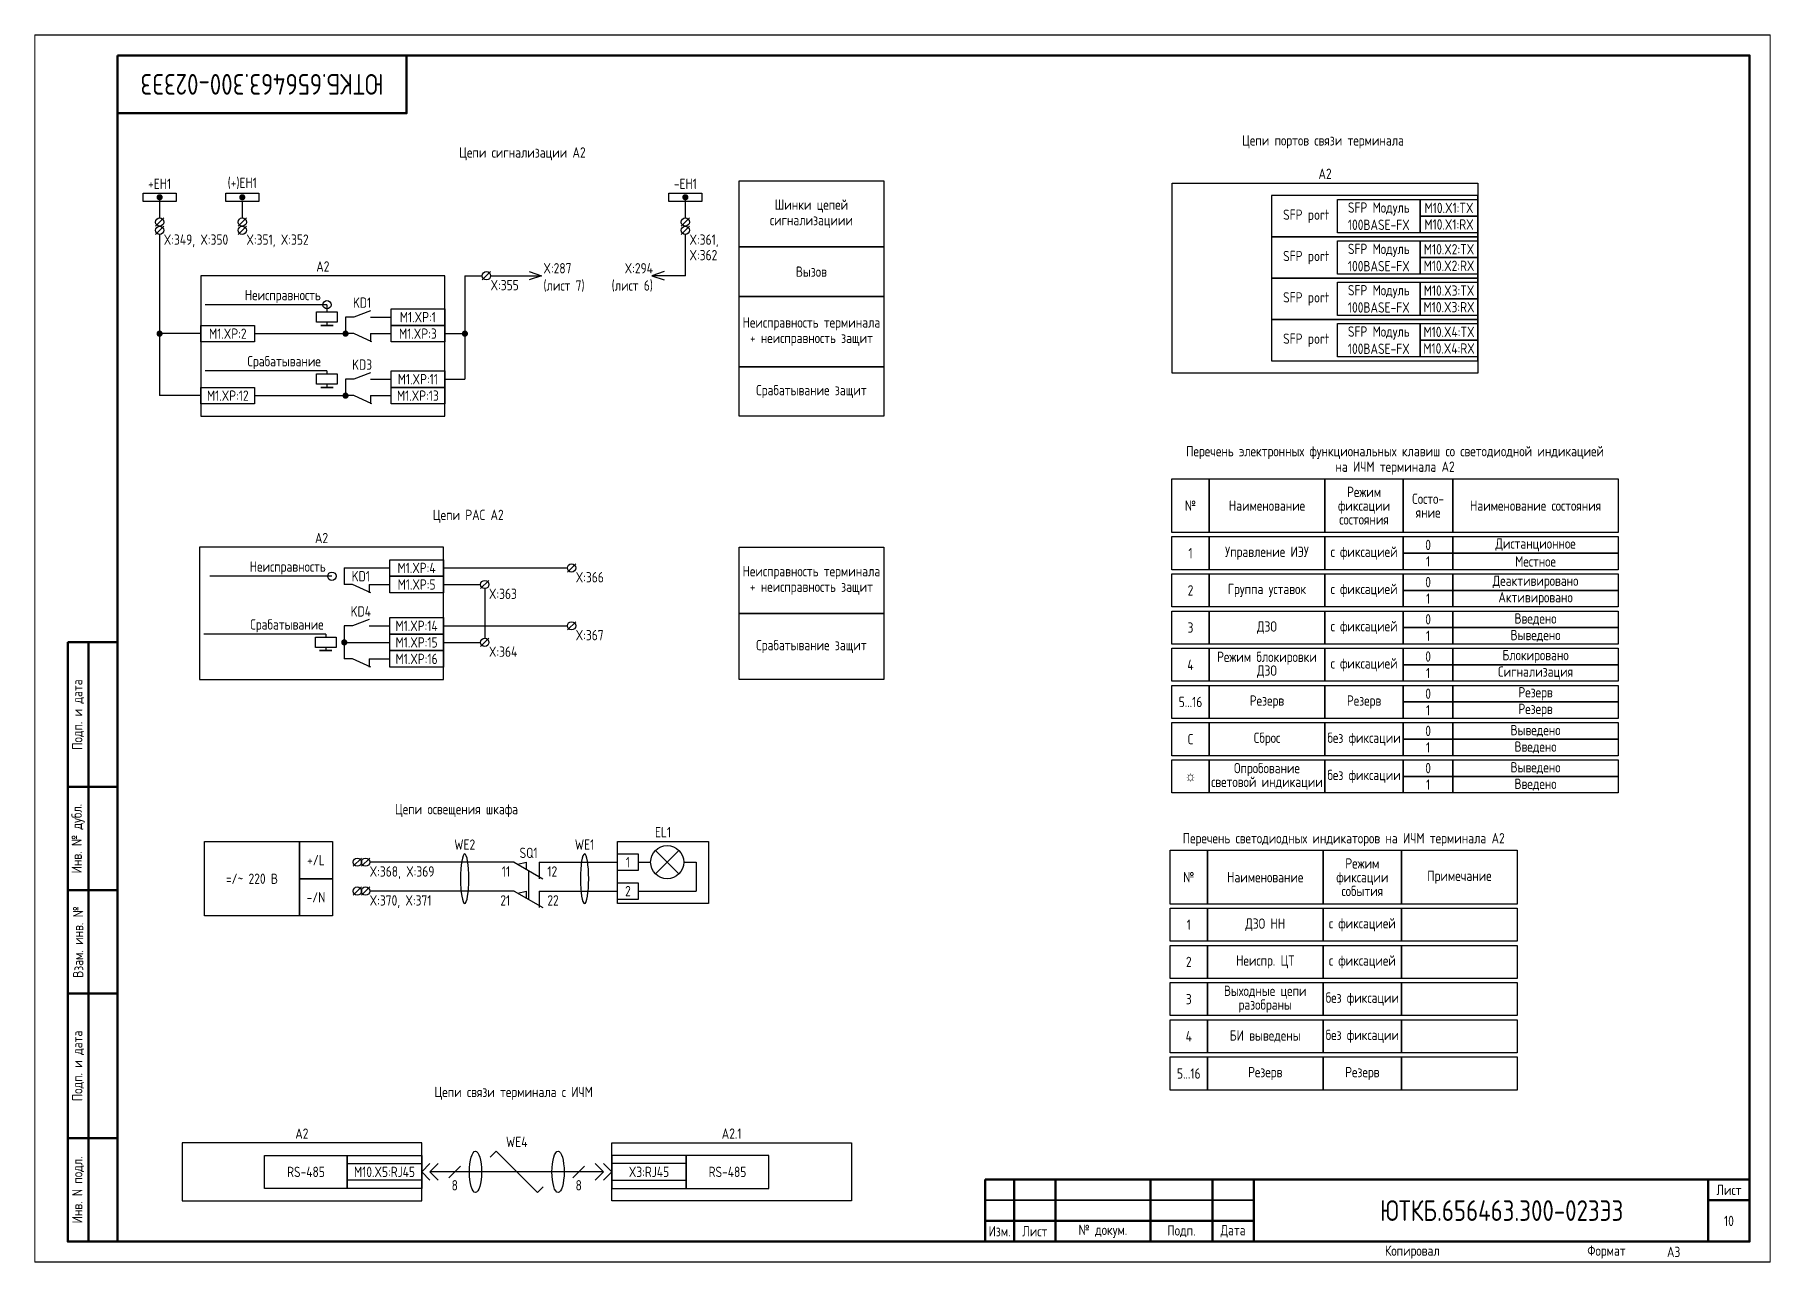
# Paper-space layout 'Лист10' of a CAD drawing. Header units: millimetres, sheet in inches. Extents: x 242.9 to 266.5, y 96.7 to 113.3.
# The model-space entities are those that its viewports show. They can reach past a viewport. Long polylines and large blocks are cut down to what shows.
import ezdxf

# ---------------------------------------------------------------- set-up
doc = ezdxf.new("R2010")
doc.units = ezdxf.units.MM
doc.styles.add('Gost type A_2.5', font='GOST_A.TTF', dxfattribs={"height": 2.5})
doc.styles.add('Gost_type_A', font='GOST_A.TTF')

# ---------------------------------------------------------------- blocks, each defined once
blk = doc.blocks.new('Формат_А3')
blk.add_lwpolyline([(-420, 297), (0, 297), (0, 0), (-420, 0)], close=True)
at = {"lineweight": 50}
blk.add_lwpolyline([(-400, 292), (-5, 292), (-5, 5), (-400, 5)], close=True, dxfattribs=at)
blk = doc.blocks.new('Штамп левый нижний')
at = {"lineweight": 50}
for points in [[(-12, 145), (-7, 145), (-7, 110), (-12, 110)], [(-7, 145), (0, 145), (0, 110), (-7, 110)], [(-12, 110), (-7, 110), (-7, 85), (-12, 85)], [(-7, 110), (0, 110), (0, 85), (-7, 85)], [(-12, 85), (-7, 85), (-7, 60), (-12, 60)], [(-7, 85), (0, 85), (0, 60), (-7, 60)], [(-12, 60), (-7, 60), (-7, 25), (-12, 25)], [(-7, 60), (0, 60), (0, 25), (-7, 25)], [(-12, 25), (-7, 25), (-7, 0), (-12, 0)], [(-7, 25), (0, 25), (0, 0), (-7, 0)]]:
    blk.add_lwpolyline(points, close=True, dxfattribs=at)
at = {"char_height": 2.5, "attachment_point": 5, "rotation": 90, "style": 'Gost_type_A'}
for s, insert, width in [('Подп. и дата', (-9.5, 127.5), 35), ('Инв. № дубл.', (-9.5, 97.5), 25), ('Взам. инв. №', (-9.5, 72.5), 25), ('Подп. и дата', (-9.5, 42.5), 35), ('Инв. N подл.', (-9.5, 12.5), 25)]:
    blk.add_mtext(s, dxfattribs=dict(at, insert=insert, width=width))
blk = doc.blocks.new('Штамп малый нижний')
at = {"lineweight": 50}
for points in [[(-185, 15), (-178, 15), (-178, 5), (-185, 5)], [(-178, 15), (-168, 15), (-168, 5), (-178, 5)], [(-168, 15), (-145, 15), (-145, 5), (-168, 5)], [(-145, 15), (-130, 15), (-130, 5), (-145, 5)], [(-130, 15), (-120, 15), (-120, 5), (-130, 5)], [(-120, 15), (-10, 15), (-10, 0), (-120, 0)], [(-10, 15), (0, 15), (0, 10), (-10, 10)], [(-10, 10), (0, 10), (0, 0), (-10, 0)], [(-185, 5), (-178, 5), (-178, 0), (-185, 0)], [(-178, 5), (-168, 5), (-168, 0), (-178, 0)], [(-168, 5), (-145, 5), (-145, 0), (-168, 0)], [(-145, 5), (-130, 5), (-130, 0), (-145, 0)], [(-130, 5), (-120, 5), (-120, 0), (-130, 0)]]:
    blk.add_lwpolyline(points, close=True, dxfattribs=at)
for points in [[(-185, 15), (-178, 15), (-178, 10), (-185, 10)], [(-178, 15), (-168, 15), (-168, 10), (-178, 10)], [(-168, 15), (-145, 15), (-145, 10), (-168, 10)], [(-145, 15), (-130, 15), (-130, 10), (-145, 10)], [(-130, 15), (-120, 15), (-120, 10), (-130, 10)], [(-185, 10), (-178, 10), (-178, 5), (-185, 5)], [(-178, 10), (-168, 10), (-168, 5), (-178, 5)], [(-168, 10), (-145, 10), (-145, 5), (-168, 5)], [(-145, 10), (-130, 10), (-130, 5), (-145, 5)], [(-130, 10), (-120, 10), (-120, 5), (-130, 5)]]:
    blk.add_lwpolyline(points, close=True)
at = {"char_height": 2.5, "style": 'Gost_type_A'}
for s, insert, width, attachment_point in [('Лист', (-5, 12.5), 10, 5), ('Изм.', (-181.5, 2.5), 7, 5), ('Лист', (-173, 2.5), 10, 5), ('№ докум.', (-156.5, 2.5), 23, 5), ('Подп.', (-137.5, 2.5), 15, 5), ('Дата', (-125, 2.5), 10, 5), ('Копировал', (-75, -2.53), 13.1202, 6), ('Формат', (-30, -2.53), 13.1202, 6)]:
    blk.add_mtext(s, dxfattribs=dict(at, insert=insert, width=width, attachment_point=attachment_point))
blk = doc.blocks.new('Штамп угловой верхний')
at = {"lineweight": 50}
blk.add_lwpolyline([(0, 0), (70, 0), (70, -14), (0, -14)], close=True, dxfattribs=at)
blk = doc.blocks.new('POINT')
at = {"const_width": 0.75}
blk.add_lwpolyline([(-0.375, 0, 1), (0.375, 0, 1)], format="xyb", close=True, dxfattribs=at)
blk = doc.blocks.new('Шинка')
blk.add_lwpolyline([(-4, 1), (4, 1), (4, -1), (-4, -1)], close=True)
blk.add_blockref('POINT', (0, 0))

msp = doc.modelspace()

# ---------------------------------------------------------------- linework, layer by layer
for p, q in [((3810.23, 257.67), (3810.23, 252.67)), ((3830.23, 256.67), (3830.23, 252.67)), ((3937.46, 252.67), (3937.46, 257.67)), ((3811.23, 252.67), (3809.23, 250.67)), ((3831.23, 252.67), (3829.23, 250.67)), ((3938.46, 252.67), (3936.46, 250.67)), ((3811.23, 250.67), (3809.23, 248.67)), ((3810.23, 248.67), (3810.23, 209.67)), ((3831.23, 250.67), (3829.23, 248.67)), ((3938.46, 250.67), (3936.46, 248.67)), ((3937.46, 250.67), (3937.46, 250.68)), ((3937.46, 250.67), (3937.46, 250.68)), ((3937.46, 238.67), (3937.46, 248.67)), ((3890.32, 239.67), (3888.32, 237.67)), ((3884.11, 238.67), (3888.32, 238.67)), ((3884.11, 238.67), (3884.11, 213.67)), ((3890.32, 238.67), (3902.65, 238.67)), ((3937.46, 238.67), (3929.33, 238.67)), ((3850.73, 231.67), (3821.23, 231.67)), ((3850.73, 231.67), (3850.73, 229.92)), ((3850.73, 227.42), (3850.73, 226.67)), ((3820.23, 224.67), (3810.23, 224.67)), ((3861.23, 224.67), (3861.23, 222.67)), ((3879.23, 224.67), (3884.11, 224.67)), ((3850.73, 215.67), (3821.23, 215.67)), ((3850.73, 215.67), (3850.73, 214.92)), ((3850.73, 212.42), (3850.73, 211.67)), ((3879.23, 213.67), (3884.11, 213.67)), ((3820.23, 209.67), (3810.23, 209.67)), ((3861.23, 209.67), (3861.23, 207.67)), ((3910.92, 168.98), (3908.92, 166.98)), ((3851.92, 165.98), (3822.42, 165.98)), ((3854.92, 167.98), (3854.92, 163.98)), ((3860.92, 163.98), (3860.92, 161.98)), ((3878.92, 167.98), (3908.92, 167.98)), ((3878.92, 163.98), (3887.92, 163.98)), ((3889.92, 164.98), (3887.92, 162.98)), ((3888.92, 162.98), (3888.92, 150.98)), ((3850.42, 151.98), (3820.92, 151.98)), ((3850.42, 151.98), (3850.42, 151.23)), ((3878.92, 153.98), (3908.92, 153.98)), ((3910.92, 154.98), (3908.92, 152.98)), ((3850.42, 148.73), (3850.42, 147.98)), ((3878.92, 149.98), (3887.92, 149.98)), ((3889.92, 150.98), (3887.92, 148.98)), ((3860.92, 145.98), (3860.92, 143.98)), ((3859.06, 97.8), (3857.06, 95.8)), ((3861.06, 97.8), (3859.06, 95.8)), ((3896.06, 96.8), (3861.07, 96.8)), ((3896.06, 96.8), (3902.98, 92.8)), ((3896.92, 96.3), (3898.92, 96.8)), ((3898.92, 96.8), (3898.92, 95.15)), ((3902.06, 96.8), (3902.06, 92.8)), ((3902.06, 96.8), (3921.06, 96.8)), ((3926.06, 96.8), (3929.06, 96.8)), ((3930.23, 99.63), (3935.89, 93.97)), ((3935.89, 99.63), (3930.23, 93.97)), ((3937.06, 96.8), (3940.06, 96.8)), ((3940.06, 96.8), (3940.06, 89.8)), ((3859.06, 90.8), (3857.06, 88.8)), ((3861.06, 90.8), (3859.06, 88.8)), ((3896.06, 89.8), (3861.07, 89.8)), ((3896.06, 89.8), (3902.98, 85.8)), ((3896.92, 89.3), (3898.92, 89.8)), ((3898.92, 89.8), (3898.92, 88.15)), ((3902.06, 89.8), (3902.06, 85.8)), ((3902.06, 89.8), (3921.06, 89.8)), ((3926.06, 89.8), (3940.06, 89.8)), ((3890.18, 25.41), (3891.65, 26.87)), ((3891.65, 26.87), (3901.65, 16.87)), ((3873.65, 21.87), (3875.65, 23.87)), ((3873.65, 21.87), (3875.65, 23.87)), ((3873.65, 21.87), (3875.65, 19.87)), ((3873.65, 21.87), (3875.65, 19.87)), ((3875.65, 21.87), (3877.65, 23.87)), ((3875.65, 21.87), (3877.65, 23.87)), ((3917.65, 21.87), (3875.65, 21.87)), ((3875.65, 21.87), (3877.65, 19.87)), ((3875.65, 21.87), (3877.65, 19.87)), ((3883.06, 23.29), (3880.24, 20.46)), ((3913.06, 23.29), (3910.24, 20.46)), ((3917.65, 21.87), (3915.65, 23.87)), ((3917.65, 21.87), (3915.65, 23.87)), ((3917.65, 21.87), (3915.65, 19.87)), ((3917.65, 21.87), (3915.65, 19.87)), ((3919.65, 21.87), (3917.65, 23.87)), ((3919.65, 21.87), (3917.65, 23.87)), ((3919.65, 21.87), (3917.65, 19.87)), ((3919.65, 21.87), (3917.65, 19.87)), ((3901.65, 16.87), (3903.06, 18.29))]:
    msp.add_line(p, q)
at = {"ltscale": 1.08}
for p, q in [((3857.23, 228.67), (3855.23, 228.67)), ((3855.23, 228.67), (3855.23, 224.67)), ((3861.23, 228.67), (3866.23, 228.67)), ((3833.23, 224.67), (3855.23, 224.67)), ((3857.23, 224.67), (3855.23, 224.67)), ((3861.23, 224.67), (3866.23, 224.67)), ((3857.23, 213.67), (3855.23, 213.67)), ((3855.23, 213.67), (3855.23, 209.67)), ((3861.23, 213.67), (3866.23, 213.67)), ((3833.23, 209.67), (3855.23, 209.67)), ((3857.23, 209.67), (3855.23, 209.67)), ((3861.23, 209.67), (3866.23, 209.67)), ((3854.92, 167.98), (3865.92, 167.98)), ((3856.92, 163.98), (3854.92, 163.98)), ((3860.92, 163.98), (3865.92, 163.98)), ((3856.92, 153.98), (3854.92, 153.98)), ((3854.92, 153.98), (3854.92, 145.98)), ((3860.92, 153.98), (3865.92, 153.98)), ((3854.92, 149.98), (3865.92, 149.98)), ((3856.92, 145.98), (3854.92, 145.98)), ((3860.92, 145.98), (3865.92, 145.98))]:
    msp.add_line(p, q, dxfattribs=at)
at = {"ltscale": 4.32}
for p, q in [((3861.23, 230.17), (3857.23, 228.67)), ((3861.62, 222.67), (3857.23, 224.67)), ((3861.23, 215.17), (3857.23, 213.67)), ((3861.62, 207.67), (3857.23, 209.67)), ((3861.31, 161.98), (3856.92, 163.98)), ((3860.92, 155.48), (3856.92, 153.98)), ((3861.31, 143.98), (3856.92, 145.98))]:
    msp.add_line(p, q, dxfattribs=at)
at = {"ltscale": 0.5}
msp.add_line((3899.52, 94.8), (3899.52, 87.8), dxfattribs=at)
for points in [[(3985.46, 245.67), (3950.46, 245.67), (3950.46, 261.67), (3985.46, 261.67)], [(4055.26, 261.09), (4129.26, 261.09), (4129.26, 215.09), (4055.26, 215.09)], [(4079.26, 248.09), (4129.26, 248.09), (4129.26, 258.09), (4079.26, 258.09)], [(4095.26, 257.09), (4115.26, 257.09), (4115.26, 249.09), (4095.26, 249.09)], [(4115.26, 257.09), (4129.26, 257.09), (4129.26, 253.09), (4115.26, 253.09)], [(4115.26, 253.09), (4129.26, 253.09), (4129.26, 249.09), (4115.26, 249.09)], [(4079.26, 238.09), (4129.26, 238.09), (4129.26, 248.09), (4079.26, 248.09)], [(3985.46, 233.67), (3950.46, 233.67), (3950.46, 245.67), (3985.46, 245.67)], [(4095.26, 247.09), (4115.26, 247.09), (4115.26, 239.09), (4095.26, 239.09)], [(4115.26, 247.09), (4129.26, 247.09), (4129.26, 243.09), (4115.26, 243.09)], [(4115.26, 243.09), (4129.26, 243.09), (4129.26, 239.09), (4115.26, 239.09)], [(3820.23, 204.67), (3879.23, 204.67), (3879.23, 238.67), (3820.23, 238.67)], [(4079.26, 228.09), (4129.26, 228.09), (4129.26, 238.09), (4079.26, 238.09)], [(4095.26, 237.09), (4115.26, 237.09), (4115.26, 229.09), (4095.26, 229.09)], [(4115.26, 237.09), (4129.26, 237.09), (4129.26, 233.09), (4115.26, 233.09)], [(3985.46, 216.67), (3950.46, 216.67), (3950.46, 233.67), (3985.46, 233.67)], [(4115.26, 233.09), (4129.26, 233.09), (4129.26, 229.09), (4115.26, 229.09)], [(3853.23, 229.92), (3853.23, 227.42), (3848.23, 227.42), (3848.23, 229.92)], [(3866.23, 230.67), (3879.23, 230.67), (3879.23, 226.67), (3866.23, 226.67)], [(4079.26, 218.09), (4129.26, 218.09), (4129.26, 228.09), (4079.26, 228.09)], [(4095.26, 227.09), (4115.26, 227.09), (4115.26, 219.09), (4095.26, 219.09)], [(4115.26, 227.09), (4129.26, 227.09), (4129.26, 223.09), (4115.26, 223.09)], [(3820.23, 226.67), (3833.23, 226.67), (3833.23, 222.67), (3820.23, 222.67)], [(3852.23, 226.67), (3849.23, 226.67)], [(3866.23, 226.67), (3879.23, 226.67), (3879.23, 222.67), (3866.23, 222.67)], [(4115.26, 223.09), (4129.26, 223.09), (4129.26, 219.09), (4115.26, 219.09)], [(3853.23, 214.92), (3853.23, 212.42), (3848.23, 212.42), (3848.23, 214.92)], [(3866.23, 215.67), (3879.23, 215.67), (3879.23, 211.67), (3866.23, 211.67)], [(3985.46, 204.67), (3950.46, 204.67), (3950.46, 216.67), (3985.46, 216.67)], [(3820.23, 211.67), (3833.23, 211.67), (3833.23, 207.67), (3820.23, 207.67)], [(3852.23, 211.67), (3849.23, 211.67)], [(3866.23, 211.67), (3879.23, 211.67), (3879.23, 207.67), (3866.23, 207.67)], [(4055.2, 189.56), (4064.2, 189.56), (4064.2, 176.56), (4055.2, 176.56)], [(4064.2, 189.56), (4092.2, 189.56), (4092.2, 176.56), (4064.2, 176.56)], [(4092.2, 189.56), (4111.2, 189.56), (4111.2, 176.56), (4092.2, 176.56)], [(4111.2, 189.56), (4123.2, 189.56), (4123.2, 176.56), (4111.2, 176.56)], [(4123.2, 189.56), (4163.2, 189.56), (4163.2, 176.56), (4123.2, 176.56)], [(3819.92, 140.98), (3878.92, 140.98), (3878.92, 172.98), (3819.92, 172.98)], [(3985.46, 156.98), (3950.46, 156.98), (3950.46, 172.98), (3985.46, 172.98)], [(4055.2, 175.56), (4064.2, 175.56), (4064.2, 167.56), (4055.2, 167.56)], [(4064.2, 175.56), (4092.2, 175.56), (4092.2, 167.56), (4064.2, 167.56)], [(4092.2, 175.56), (4111.2, 175.56), (4111.2, 167.56), (4092.2, 167.56)], [(4111.2, 175.56), (4123.2, 175.56), (4123.2, 171.56), (4111.2, 171.56)], [(4123.2, 175.56), (4163.2, 175.56), (4163.2, 171.56), (4123.2, 171.56)], [(3865.92, 169.98), (3878.92, 169.98), (3878.92, 165.98), (3865.92, 165.98)], [(4111.2, 171.56), (4123.2, 171.56), (4123.2, 167.56), (4111.2, 167.56)], [(4123.2, 171.56), (4163.2, 171.56), (4163.2, 167.56), (4123.2, 167.56)], [(3865.92, 165.98), (3878.92, 165.98), (3878.92, 161.98), (3865.92, 161.98)], [(4055.2, 166.56), (4064.2, 166.56), (4064.2, 158.56), (4055.2, 158.56)], [(4064.2, 166.56), (4092.2, 166.56), (4092.2, 158.56), (4064.2, 158.56)], [(4092.2, 166.56), (4111.2, 166.56), (4111.2, 158.56), (4092.2, 158.56)], [(4111.2, 166.56), (4123.2, 166.56), (4123.2, 162.56), (4111.2, 162.56)], [(4123.2, 166.56), (4163.2, 166.56), (4163.2, 162.56), (4123.2, 162.56)], [(4111.2, 162.56), (4123.2, 162.56), (4123.2, 158.56), (4111.2, 158.56)], [(4123.2, 162.56), (4163.2, 162.56), (4163.2, 158.56), (4123.2, 158.56)], [(3865.92, 155.98), (3878.92, 155.98), (3878.92, 151.98), (3865.92, 151.98)], [(3985.46, 140.98), (3950.46, 140.98), (3950.46, 156.98), (3985.46, 156.98)], [(4055.2, 157.56), (4064.2, 157.56), (4064.2, 149.56), (4055.2, 149.56)], [(4055.2, 157.56), (4064.2, 157.56), (4064.2, 149.56), (4055.2, 149.56)], [(4064.2, 157.56), (4092.2, 157.56), (4092.2, 149.56), (4064.2, 149.56)], [(4092.2, 157.56), (4111.2, 157.56), (4111.2, 149.56), (4092.2, 149.56)], [(4111.2, 157.56), (4123.2, 157.56), (4123.2, 153.56), (4111.2, 153.56)], [(4123.2, 157.56), (4163.2, 157.56), (4163.2, 153.56), (4123.2, 153.56)], [(3852.92, 151.23), (3852.92, 148.73), (3847.92, 148.73), (3847.92, 151.23)], [(3865.92, 151.98), (3878.92, 151.98), (3878.92, 147.98), (3865.92, 147.98)], [(4111.2, 153.56), (4123.2, 153.56), (4123.2, 149.56), (4111.2, 149.56)], [(4123.2, 153.56), (4163.2, 153.56), (4163.2, 149.56), (4123.2, 149.56)], [(3851.92, 147.98), (3848.92, 147.98)], [(3865.92, 147.98), (3878.92, 147.98), (3878.92, 143.98), (3865.92, 143.98)], [(4055.2, 148.56), (4064.2, 148.56), (4064.2, 140.56), (4055.2, 140.56)], [(4064.2, 148.56), (4092.2, 148.56), (4092.2, 140.56), (4064.2, 140.56)], [(4092.2, 148.56), (4111.2, 148.56), (4111.2, 140.56), (4092.2, 140.56)], [(4111.2, 148.56), (4123.2, 148.56), (4123.2, 144.56), (4111.2, 144.56)], [(4123.2, 148.56), (4163.2, 148.56), (4163.2, 144.56), (4123.2, 144.56)], [(4111.2, 144.56), (4123.2, 144.56), (4123.2, 140.56), (4111.2, 140.56)], [(4123.2, 144.56), (4163.2, 144.56), (4163.2, 140.56), (4123.2, 140.56)], [(4055.2, 139.56), (4064.2, 139.56), (4064.2, 131.56), (4055.2, 131.56)], [(4064.2, 139.56), (4092.2, 139.56), (4092.2, 131.56), (4064.2, 131.56)], [(4092.2, 139.56), (4111.2, 139.56), (4111.2, 131.56), (4092.2, 131.56)], [(4111.2, 139.56), (4123.2, 139.56), (4123.2, 135.56), (4111.2, 135.56)], [(4123.2, 139.56), (4163.2, 139.56), (4163.2, 135.56), (4123.2, 135.56)], [(4111.2, 135.56), (4123.2, 135.56), (4123.2, 131.56), (4111.2, 131.56)], [(4123.2, 135.56), (4163.2, 135.56), (4163.2, 131.56), (4123.2, 131.56)], [(4055.2, 130.56), (4064.2, 130.56), (4064.2, 122.56), (4055.2, 122.56)], [(4064.2, 130.56), (4092.2, 130.56), (4092.2, 122.56), (4064.2, 122.56)], [(4092.2, 130.56), (4111.2, 130.56), (4111.2, 122.56), (4092.2, 122.56)], [(4111.2, 130.56), (4123.2, 130.56), (4123.2, 126.56), (4111.2, 126.56)], [(4123.2, 130.56), (4163.2, 130.56), (4163.2, 126.56), (4123.2, 126.56)], [(4111.2, 126.56), (4123.2, 126.56), (4123.2, 122.56), (4111.2, 122.56)], [(4123.2, 126.56), (4163.2, 126.56), (4163.2, 122.56), (4123.2, 122.56)], [(4055.2, 121.56), (4064.2, 121.56), (4064.2, 113.56), (4055.2, 113.56)], [(4064.2, 121.56), (4092.2, 121.56), (4092.2, 113.56), (4064.2, 113.56)], [(4092.2, 121.56), (4111.2, 121.56), (4111.2, 113.56), (4092.2, 113.56)], [(4111.2, 121.56), (4123.2, 121.56), (4123.2, 117.56), (4111.2, 117.56)], [(4123.2, 121.56), (4163.2, 121.56), (4163.2, 117.56), (4123.2, 117.56)], [(4111.2, 117.56), (4123.2, 117.56), (4123.2, 113.56), (4111.2, 113.56)], [(4123.2, 117.56), (4163.2, 117.56), (4163.2, 113.56), (4123.2, 113.56)], [(3844.06, 83.8), (3821.06, 83.8), (3821.06, 101.8), (3844.06, 101.8)], [(3852.06, 92.8), (3844.06, 92.8), (3844.06, 101.8), (3852.06, 101.8)], [(3921.06, 101.8), (3943.06, 101.8), (3943.06, 86.8), (3921.06, 86.8)], [(3921.06, 98.8), (3926.06, 98.8), (3926.06, 94.8), (3921.06, 94.8)], [(4054.78, 99.67), (4063.78, 99.67), (4063.78, 86.67), (4054.78, 86.67)], [(4063.78, 99.67), (4091.78, 99.67), (4091.78, 86.67), (4063.78, 86.67)], [(4091.78, 99.67), (4110.78, 99.67), (4110.78, 86.67), (4091.78, 86.67)], [(4110.78, 99.67), (4138.78, 99.67), (4138.78, 86.67), (4110.78, 86.67)], [(3852.06, 83.8), (3844.06, 83.8), (3844.06, 92.8), (3852.06, 92.8)], [(3921.06, 91.8), (3926.06, 91.8), (3926.06, 87.8), (3921.06, 87.8)], [(4054.78, 85.67), (4063.78, 85.67), (4063.78, 77.67), (4054.78, 77.67)], [(4063.78, 85.67), (4091.78, 85.67), (4091.78, 77.67), (4063.78, 77.67)], [(4091.78, 85.67), (4110.78, 85.67), (4110.78, 77.67), (4091.78, 77.67)], [(4110.78, 85.67), (4138.78, 85.67), (4138.78, 77.67), (4110.78, 77.67)], [(4054.78, 76.67), (4063.78, 76.67), (4063.78, 68.67), (4054.78, 68.67)], [(4063.78, 76.67), (4091.78, 76.67), (4091.78, 68.67), (4063.78, 68.67)], [(4091.78, 76.67), (4110.78, 76.67), (4110.78, 68.67), (4091.78, 68.67)], [(4110.78, 76.67), (4138.78, 76.67), (4138.78, 68.67), (4110.78, 68.67)], [(4054.78, 67.67), (4063.78, 67.67), (4063.78, 59.67), (4054.78, 59.67)], [(4063.78, 67.67), (4091.78, 67.67), (4091.78, 59.67), (4063.78, 59.67)], [(4091.78, 67.67), (4110.78, 67.67), (4110.78, 59.67), (4091.78, 59.67)], [(4110.78, 67.67), (4138.78, 67.67), (4138.78, 59.67), (4110.78, 59.67)], [(4054.78, 58.67), (4063.78, 58.67), (4063.78, 50.67), (4054.78, 50.67)], [(4063.78, 58.67), (4091.78, 58.67), (4091.78, 50.67), (4063.78, 50.67)], [(4091.78, 58.67), (4110.78, 58.67), (4110.78, 50.67), (4091.78, 50.67)], [(4110.78, 58.67), (4138.78, 58.67), (4138.78, 50.67), (4110.78, 50.67)], [(4054.78, 49.67), (4063.78, 49.67), (4063.78, 41.67), (4054.78, 41.67)], [(4063.78, 49.67), (4091.78, 49.67), (4091.78, 41.67), (4063.78, 41.67)], [(4091.78, 49.67), (4110.78, 49.67), (4110.78, 41.67), (4091.78, 41.67)], [(4110.78, 49.67), (4138.78, 49.67), (4138.78, 41.67), (4110.78, 41.67)], [(3815.65, 14.87), (3873.65, 14.87), (3873.65, 28.87), (3815.65, 28.87)], [(3835.65, 25.87), (3855.65, 25.87), (3855.65, 17.87), (3835.65, 17.87)], [(3855.65, 25.87), (3873.65, 25.87), (3873.65, 17.87), (3855.65, 17.87)], [(3977.65, 14.87), (3919.65, 14.87), (3919.65, 28.87), (3977.65, 28.87)], [(3937.65, 25.87), (3919.65, 25.87), (3919.65, 17.87), (3937.65, 17.87)], [(3957.65, 25.87), (3937.65, 25.87), (3937.65, 17.87), (3957.65, 17.87)], [(3855.65, 23.87), (3873.65, 23.87), (3873.65, 19.87), (3855.65, 19.87)], [(3937.65, 23.87), (3919.65, 23.87), (3919.65, 19.87), (3937.65, 19.87)]]:
    msp.add_lwpolyline(points, close=True)
for points in [[(3899.65, 239.67), (3902.65, 238.67), (3899.65, 237.67)], [(3932.33, 239.67), (3929.33, 238.67), (3932.33, 237.67)]]:
    msp.add_lwpolyline(points)
for centre, radius in [((3810.23, 251.67), 1), ((3830.23, 251.67), 1), ((3937.46, 251.67), 1), ((3810.23, 249.67), 1), ((3830.23, 249.67), 1), ((3937.46, 249.67), 1), ((3889.32, 238.67), 1), ((3850.73, 231.67), 1), ((3909.92, 167.98), 1), ((3851.92, 165.98), 1), ((3888.92, 163.98), 1), ((3909.92, 153.98), 1), ((3888.92, 149.98), 1), ((3933.06, 96.8), 4), ((3858.06, 96.8), 1), ((3860.06, 96.8), 1), ((3858.06, 89.8), 1), ((3860.06, 89.8), 1)]:
    msp.add_circle(centre, radius)
at = {"extrusion": (0, 0, -1)}
for centre in [(3884.06, 92.8), (3913.06, 92.8)]:
    msp.add_ellipse(centre, major_axis=(0, -6), ratio=0.166667, dxfattribs=at)
for centre in [(3886.65, 21.87), (3906.65, 21.87)]:
    msp.add_ellipse(centre, major_axis=(0, -5), ratio=0.293778)

# ---------------------------------------------------------------- block references
at = {"color": 1}
for name, p in [('Формат_А3', (3780, 0)), ('Формат_А3', (4200, 0)), ('Формат_А3', (4620, 0)), ('Штамп левый нижний', (3800, 5))]:
    msp.add_blockref(name, p, dxfattribs=at)
for name, p in [('Штамп угловой верхний', (3800, 292)), ('Шинка', (3810.23, 257.67)), ('Шинка', (3830.23, 257.67)), ('Шинка', (3937.46, 257.67)), ('POINT', (3810.23, 224.67)), ('POINT', (3855.23, 224.67)), ('POINT', (3884.11, 224.67)), ('POINT', (3855.23, 209.67)), ('POINT', (3854.92, 149.98)), ('Штамп малый нижний', (4195, 5))]:
    msp.add_blockref(name, p)

# ---------------------------------------------------------------- texts
at = {"insert": (3835, 285), "char_height": 5, "width": 70, "attachment_point": 5, "rotation": 180, "style": 'Gost_type_A'}
msp.add_mtext('ЮТКБ.656463.300-023Э3', dxfattribs=at)
at = {"char_height": 2.5}
for s, insert, width, attachment_point, line_spacing_factor, style in [('Цепи сигнализации А2', (3898.02, 268.17), 197.5, 5, 0.9, 'Gost_type_A'), ('Цепи портов связи терминала', (4091.76, 271.09), 197, 5, 0.9, 'Gost_type_A'), ('A2', (4092.26, 262.09), 74.0002, 8, 0.9, 'Gost_type_A'), ('Шинки цепей сигнализациии', (3967.96, 253.67), 35, 5, 0.9, 'Gost_type_A'), ('X:349, X:350', (3811.23, 248.67), 16, 1, 0.9, 'Gost_type_A'), ('X:351, X:352', (3831.23, 248.67), 16, 1, 0.9, 'Gost_type_A'), ('X:361,\\PX:362', (3938.46, 248.67), 16, 1, 0.9, 'Gost_type_A'), ('A2', (3849.73, 239.67), 59, 8, 0.9, 'Gost_type_A'), ('Вызов', (3967.96, 239.67), 35, 5, 0.9, 'Gost_type_A'), ('Неисправность', (3849.23, 233.67), 37, 6, 0.8, 'Gost_type_A'), ('Неисправность терминала + неисправность защит', (3967.96, 225.17), 35, 5, 0.9, 'Gost_type_A'), ('Срабатывание защит', (3967.96, 210.67), 35, 5, 0.9, 'Gost_type_A'), ('Перечень электронных функциональных клавиш со светодиодной индикацией\\Pна ИЧМ терминала А2', (4109.2, 190.56), 108, 8, 0.9, 'Gost_type_A'), ('Режим\\Pфиксации состояния', (4101.7, 183.06), 19, 5, 0.8, 'Gost_type_A'), ('Состо- яние', (4117.2, 183.06), 12, 5, 0.8, 'Gost_type_A'), ('Цепи РАС А2', (3884.92, 180.48), 191.9988, 5, 0.9, 'Gost_type_A'), ('№ ', (4059.7, 183.06), 9, 5, 0.8, 'Gost_type_A'), ('Наименование ', (4078.2, 183.06), 28, 5, 0.8, 'Gost_type_A'), ('Наименование состояния ', (4143.2, 183.06), 40, 5, 0.8, 'Gost_type_A'), ('A2', (3849.42, 173.98), 59, 8, 0.9, 'Gost_type_A'), ('1', (4059.7, 171.56), 9, 5, 0.8, 'Gost_type_A'), ('Управление ИЭУ', (4078.2, 171.56), 28, 5, 0.8, 'Gost_type_A'), ('с фиксацией', (4101.7, 171.56), 19, 5, 0.8, 'Gost_type_A'), ('0', (4117.2, 173.56), 12, 5, 0.8, 'Gost_type_A'), ('Дистанционное', (4143.2, 173.56), 40, 5, 0.8, 'Gost_type_A'), ('Неисправность', (3850.42, 167.98), 37, 6, 0.8, 'Gost_type_A'), ('Неисправность терминала + неисправность защит', (3967.96, 164.98), 35, 5, 0.9, 'Gost_type_A'), ('1', (4117.2, 169.56), 12, 5, 0.8, 'Gost_type_A'), ('Местное', (4143.2, 169.56), 40, 5, 0.8, 'Gost_type_A'), ('X:366', (3910.92, 166.98), 8, 1, 0.9, 'Gost_type_A'), ('2', (4059.7, 162.56), 9, 5, 0.8, 'Gost_type_A'), ('Группа уставок', (4078.2, 162.56), 28, 5, 0.8, 'Gost_type_A'), ('с фиксацией', (4101.7, 162.56), 19, 5, 0.8, 'Gost_type_A'), ('0', (4117.2, 164.56), 12, 5, 0.8, 'Gost_type_A'), ('Деактивировано', (4143.2, 164.56), 40, 5, 0.8, 'Gost_type_A'), ('X:363', (3889.92, 162.98), 8, 1, 0.9, 'Gost_type_A'), ('1', (4117.2, 160.56), 12, 5, 0.8, 'Gost_type_A'), ('Активировано', (4143.2, 160.56), 40, 5, 0.8, 'Gost_type_A'), ('0', (4117.2, 155.56), 12, 5, 0.8, 'Gost_type_A'), ('Введено', (4143.2, 155.56), 40, 5, 0.8, 'Gost_type_A'), ('X:367', (3910.92, 152.98), 8, 1, 0.9, 'Gost_type_A'), ('3', (4059.7, 153.56), 9, 5, 0.8, 'Gost_type_A'), ('ДЗО', (4078.2, 153.56), 28, 5, 0.8, 'Gost type A_2.5'), ('с фиксацией', (4101.7, 153.56), 19, 5, 0.8, 'Gost_type_A'), ('1', (4117.2, 151.56), 12, 5, 0.8, 'Gost_type_A'), ('Выведено', (4143.2, 151.56), 40, 5, 0.8, 'Gost_type_A'), ('X:364', (3889.92, 148.98), 8, 1, 0.9, 'Gost_type_A'), ('Срабатывание защит', (3967.96, 148.98), 35, 5, 0.9, 'Gost_type_A'), ('Режим блокировки ДЗО', (4078.2, 144.56), 28, 5, 0.8, 'Gost type A_2.5'), ('0', (4117.2, 146.56), 12, 5, 0.8, 'Gost_type_A'), ('Блокировано', (4143.2, 146.56), 40, 5, 0.8, 'Gost_type_A'), ('4', (4059.7, 144.56), 9, 5, 0.8, 'Gost_type_A'), ('с фиксацией', (4101.7, 144.56), 19, 5, 0.8, 'Gost_type_A'), ('1', (4117.2, 142.56), 12, 5, 0.8, 'Gost_type_A'), ('Сигнализация', (4143.2, 142.56), 40, 5, 0.8, 'Gost_type_A'), ('0', (4117.2, 137.56), 12, 5, 0.8, 'Gost_type_A'), ('Резерв', (4143.2, 137.56), 40, 5, 0.8, 'Gost_type_A'), ('5...16', (4059.7, 135.56), 9, 5, 0.8, 'Gost_type_A'), ('Резерв', (4078.2, 135.56), 28, 5, 0.8, 'Gost_type_A'), ('Резерв', (4101.7, 135.56), 19, 5, 0.8, 'Gost_type_A'), ('1', (4117.2, 133.56), 12, 5, 0.8, 'Gost_type_A'), ('Резерв', (4143.2, 133.56), 40, 5, 0.8, 'Gost_type_A'), ('C', (4059.7, 126.56), 9, 5, 0.8, 'Gost_type_A'), ('Сброс', (4078.2, 126.56), 28, 5, 0.8, 'Gost_type_A'), ('без фиксации', (4101.7, 126.56), 19, 5, 0.8, 'Gost_type_A'), ('0', (4117.2, 128.56), 12, 5, 0.8, 'Gost_type_A'), ('Выведено', (4143.2, 128.56), 40, 5, 0.8, 'Gost_type_A'), ('Введено', (4143.2, 124.56), 40, 5, 0.8, 'Gost_type_A'), ('1', (4117.2, 124.56), 12, 5, 0.8, 'Gost_type_A'), ('☼', (4059.7, 117.56), 9, 5, 0.8, 'Gost_type_A'), ('Опробование световой индикации', (4078.2, 117.56), 28, 5, 0.8, 'Gost_type_A'), ('без фиксации', (4101.7, 117.56), 19, 5, 0.8, 'Gost_type_A'), ('0', (4117.2, 119.56), 12, 5, 0.8, 'Gost_type_A'), ('Выведено', (4143.2, 119.56), 40, 5, 0.8, 'Gost_type_A'), ('1', (4117.2, 115.56), 12, 5, 0.8, 'Gost_type_A'), ('Введено', (4143.2, 115.56), 40, 5, 0.8, 'Gost_type_A'), ('Цепи освещения шкафа', (3882.06, 109.3), 122, 5, 0.9, 'Gost_type_A'), ('EL1', (3932.05, 102.8), 21.9942, 8, 0.9, 'Gost_type_A'), ('Перечень светодиодных индикаторов на ИЧМ терминала А2', (4096.78, 100.67), 84, 8, 0.9, 'Gost_type_A'), ('+/L', (3848.06, 97.3), 8, 5, 0.9, 'Gost_type_A'), ('Режим\\Pфиксации события', (4101.28, 93.17), 19, 5, 0.8, 'Gost_type_A'), ('=/~ 220 В', (3832.56, 92.8), 23, 5, 0.9, 'Gost_type_A'), ('X:368, X:369', (3861.06, 95.8), 17.9949, 1, 0.9, 'Gost_type_A'), ('№ ', (4059.28, 93.17), 9, 5, 0.8, 'Gost_type_A'), ('Наименование ', (4077.78, 93.17), 28, 5, 0.8, 'Gost_type_A'), ('Примечание', (4124.78, 93.17), 28, 5, 0.8, 'Gost_type_A'), ('-/N', (3848.06, 88.3), 8, 5, 0.9, 'Gost_type_A'), ('X:370, X:371', (3861.06, 88.8), 17.9949, 1, 0.9, 'Gost_type_A'), ('1', (4059.28, 81.67), 9, 5, 0.8, 'Gost_type_A'), ('ДЗО НН', (4077.78, 81.67), 28, 5, 0.8, 'Gost_type_A'), ('с фиксацией', (4101.28, 81.67), 19, 5, 0.8, 'Gost_type_A'), ('2', (4059.28, 72.67), 9, 5, 0.8, 'Gost_type_A'), ('Неиспр. ЦТ', (4077.78, 72.67), 28, 5, 0.8, 'Gost_type_A'), ('с фиксацией', (4101.28, 72.67), 19, 5, 0.8, 'Gost_type_A'), ('3', (4059.28, 63.67), 9, 5, 0.8, 'Gost_type_A'), ('Выходные цепи разобраны ', (4077.78, 63.67), 28, 5, 0.8, 'Gost_type_A'), ('без фиксации', (4101.28, 63.67), 19, 5, 0.8, 'Gost_type_A'), ('4', (4059.28, 54.67), 9, 5, 0.8, 'Gost_type_A'), ('БИ выведены ', (4077.78, 54.67), 28, 5, 0.8, 'Gost_type_A'), ('без фиксации', (4101.28, 54.67), 19, 5, 0.8, 'Gost_type_A'), ('5...16', (4059.28, 45.67), 9, 5, 0.8, 'Gost_type_A'), ('Резерв', (4077.78, 45.67), 28, 5, 0.8, 'Gost_type_A'), ('Резерв', (4101.28, 45.67), 19, 5, 0.8, 'Gost_type_A'), ('Цепи связи терминала с ИЧМ', (3895.9, 40.87), 197.5, 5, 0.9, 'Gost_type_A'), ('A2', (3844.65, 29.87), 58.0002, 8, 0.9, 'Gost_type_A'), ('A2.1', (3948.65, 29.87), 58.0002, 8, 0.9, 'Gost_type_A')]:
    msp.add_mtext(s, dxfattribs=dict(at, insert=insert, width=width, attachment_point=attachment_point, line_spacing_factor=line_spacing_factor, style=style))
at = {"style": 'Gost_type_A'}
for s, insert, char_height, width, attachment_point in [('+EH1', (3810.23, 259.67), 2.5, 10, 8), ('(+)EH1', (3830.23, 259.67), 2.5, 10, 8), ('-EH1', (3937.46, 259.67), 2.5, 10, 8), ('SFP Mодуль 100BASE-FX', (4105.26, 253.09), 2.5, 19.9998, 5), ('M10.X1:TX', (4122.26, 255.09), 2.5, 14, 5), ('SFP port', (4093.26, 253.08), 2.5, 20, 6), ('M10.X1:RX', (4122.26, 251.09), 2.5, 14, 5), ('SFP port', (4093.26, 243.08), 2.5, 20, 6), ('SFP Mодуль 100BASE-FX', (4105.26, 243.09), 2.5, 19.9998, 5), ('M10.X2:TX', (4122.26, 245.09), 2.5, 14, 5), ('\\pxql;X:287\\P(лист 7)', (3912.61, 241.74), 2.5, 19, 2), ('\\pxqr;X:294\\P(лист 6)', (3920.11, 241.74), 2.5, 19, 2), ('M10.X2:RX', (4122.26, 241.09), 2.5, 14, 5), ('SFP Mодуль 100BASE-FX', (4105.26, 233.09), 2.5, 19.9998, 5), ('M10.X3:TX', (4122.26, 235.09), 2.5, 14, 5), ('KD1', (3859.23, 232.17), 2.5, 8, 5), ('SFP port', (4093.26, 233.08), 2.5, 20, 6), ('M10.X3:RX', (4122.26, 231.09), 2.5, 14, 5), ('M1.XP:1', (3872.73, 228.67), 2.5, 13, 5), ('M1.XP:2', (3826.73, 224.67), 2.5, 13, 5), ('M1.XP:3', (3872.73, 224.67), 2.5, 13, 5), ('SFP port', (4093.26, 223.08), 2.5, 20, 6), ('SFP Mодуль 100BASE-FX', (4105.26, 223.09), 2.5, 19.9998, 5), ('M10.X4:TX', (4122.26, 225.09), 2.5, 14, 5), ('KD3', (3859.23, 217.17), 2.5, 8, 5), ('M10.X4:RX', (4122.26, 221.09), 2.5, 14, 5), ('M1.XP:11', (3872.73, 213.67), 2.5, 13, 5), ('M1.XP:12', (3826.73, 209.67), 2.5, 13, 5), ('M1.XP:13', (3872.73, 209.67), 2.5, 13, 5), ('M1.XP:4', (3872.42, 167.98), 2.5, 13, 5), ('KD1', (3858.92, 165.98), 2.5, 8, 5), ('M1.XP:5', (3872.42, 163.98), 2.5, 13, 5), ('KD4', (3858.92, 157.48), 2.5, 8, 5), ('M1.XP:14', (3872.42, 153.98), 2.5, 13, 5), ('M1.XP:15', (3872.42, 149.98), 2.5, 13, 5), ('M1.XP:16', (3872.42, 145.98), 2.5, 13, 5), ('WE2', (3884.06, 99.8), 2.5, 10, 8), ('WE1', (3913.06, 99.8), 2.5, 10, 8), ('SQ1', (3899.52, 97.8), 2.5, 10, 8), ('1', (3923.56, 96.8), 2.5, 5, 5), ('11', (3895.06, 95.8), 2.5, 6, 3), ('12', (3904.06, 95.8), 2.5, 6, 1), ('21', (3895.06, 88.8), 2.5, 6, 3), ('22', (3904.06, 88.8), 2.5, 6, 1), ('2', (3923.56, 89.8), 2.5, 5, 5), ('WE4', (3896.65, 27.87), 2.5, 20, 8), ('RS-485', (3845.65, 21.87), 2.5, 19.9998, 5), ('M10.X5:RJ45', (3864.65, 21.87), 2.5, 18.0002, 5), ('X3:RJ45', (3928.65, 21.87), 2.5, 18.0002, 5), ('RS-485', (3947.65, 21.87), 2.5, 19.9998, 5), ('8', (3881.65, 19.87), 2.5, 20, 2), ('8', (3911.65, 19.87), 2.5, 20, 2), ('ЮТКБ.656463.300-023Э3', (4135, 12.5), 5, 120, 5), ('10', (4190, 10), 2.5, 10, 5), ('A3', (4175, 2.5), 2.5, 20, 4)]:
    msp.add_mtext(s, dxfattribs=dict(at, insert=insert, char_height=char_height, width=width, attachment_point=attachment_point))
at = {"lineweight": 25, "insert": (3890.32, 237.67), "char_height": 2.5, "width": 16, "attachment_point": 1, "line_spacing_factor": 0.9, "style": 'Gost_type_A'}
msp.add_mtext('X:355', dxfattribs=at)
at = {"color": 6, "char_height": 2.5, "width": 37, "attachment_point": 6, "line_spacing_factor": 0.8, "style": 'Gost_type_A'}
for insert in [(3849.23, 217.67), (3849.92, 153.98)]:
    msp.add_mtext('Срабатывание', dxfattribs=dict(at, insert=insert))

psp = doc.layouts.new('Лист10')

# ---------------------------------------------------------------- viewports
at = {"layer": '0'}
psp.add_viewport(center=(254.657, 105.008), size=(23.589, 16.681), view_center_point=(3990, 148.5), view_height=297, dxfattribs=at)

doc.saveas('drawing.dxf')
